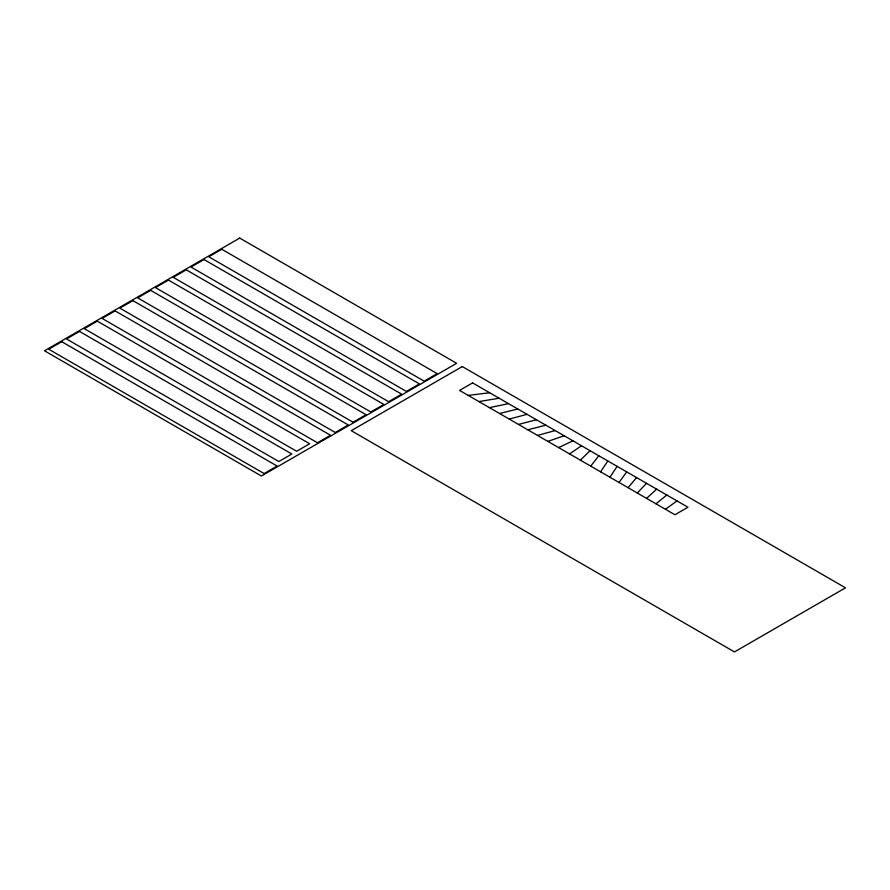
<?xml version="1.0" encoding="UTF-8"?>
<svg xmlns="http://www.w3.org/2000/svg" width="890" height="890" viewBox="0 0 890 890"><rect width="100%" height="100%" fill="white"/><g stroke="black" fill="none" stroke-linecap="round" stroke-linejoin="round"><path stroke-width="1.33" d="M609.917 477.207L617.159 466.36M600.561 471.811L607.837 460.987M619.017 482.458L626.749 471.9M590.738 466.138L598.814 455.769M628.095 487.709L636.561 477.563M637.273 493.004L646.54 483.326M580.369 460.152L590.059 450.718M646.585 498.378L656.642 489.155M655.986 503.807L666.81 495.029M665.442 509.269L677.023 500.925M569.578 453.922L581.481 445.768M558.631 447.603L572.915 440.817M547.84 441.373L564.182 435.777M537.516 435.41L555.171 430.571M509.225 419.079L527.036 414.339M518.503 424.43L536.425 419.757M527.792 429.792L545.87 425.197M499.568 413.505L517.769 408.977M489.433 407.653L508.502 403.637M478.92 401.579L499.145 398.231M468.207 395.394L489.667 392.757M239.71 238.075L44.5 350.782L261.404 476.017L456.626 363.309L239.71 238.075M61.744 341.704L48.727 349.214L264.119 473.569L277.135 466.06L61.744 341.704M79.522 331.436L66.516 338.945L278.837 461.532L291.853 454.022L79.522 331.436M97.322 321.168L84.305 328.677L296.637 451.263L309.642 443.754L97.322 321.168M115.099 310.899L102.083 318.409L317.474 442.764L330.49 435.243L115.099 310.899M132.888 300.62L119.872 308.14L335.263 432.495L348.279 424.975L132.888 300.62M150.677 290.363L137.661 297.872L353.052 422.227L366.068 414.707L150.677 290.363M168.466 280.083L155.45 287.603L370.841 411.959L383.846 404.438L168.466 280.083M186.244 269.826L173.227 277.335L388.618 401.69L401.635 394.17L186.244 269.826M204.033 259.546L191.016 267.067L406.407 391.422L419.424 383.901L204.033 259.546M221.821 249.278L208.805 256.798L424.196 381.154L437.201 373.633L221.821 249.278M462.277 366.569L351.239 430.671L734.473 651.925L845.5 587.823L462.277 366.569M472.579 382.889L459.563 390.41L674.943 514.754L687.959 507.244L472.579 382.889"/></g></svg>
